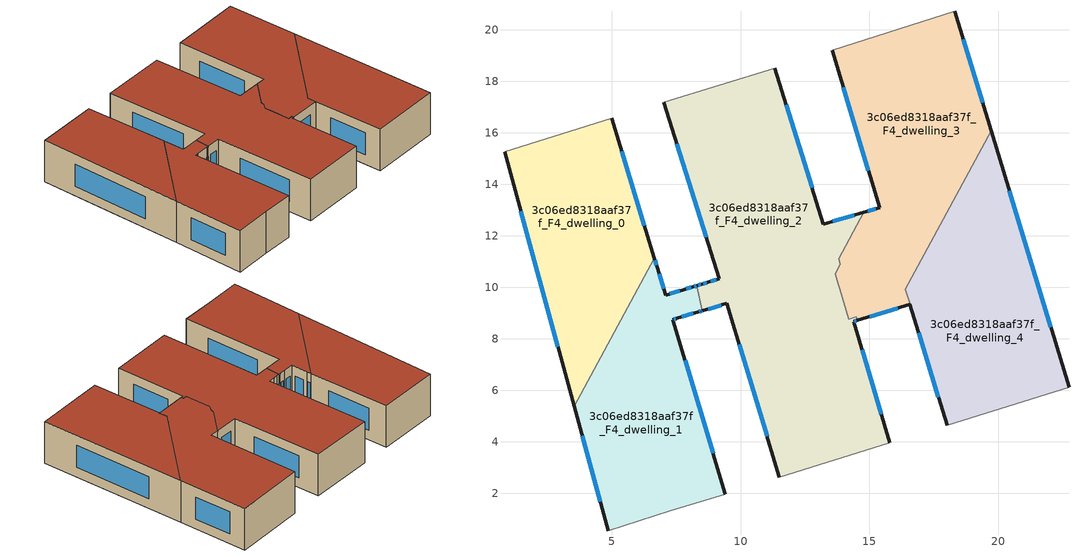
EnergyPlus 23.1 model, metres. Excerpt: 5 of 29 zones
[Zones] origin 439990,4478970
3c06ed8318aaf37f_F4_dwelling_0
 floor to 3c06ed8318aaf37f_F3_dwelling_1 (EU_floor_Construction): 4.99,16.56 6.66,11.12 5.46,8.9 2.09,10.7 0.84,15.27 z12
 floor to 3c06ed8318aaf37f_F3_dwelling_2 (EU_floor_Construction): 5.46,8.9 3.55,5.38 2.09,10.7 z12
 wall outside (EU_wall_Construction): 6.66,11.12 4.99,16.56 / 0.84,15.27 3.55,5.38 z12:15
 wall adiabatic (EU_wall_Construction): 4.99,16.56 0.84,15.27 z12:15
 wall to 3c06ed8318aaf37f_F4_dwelling_1 (EU_wall_Construction): 3.55,5.38 6.66,11.12 z12:15
 window (EU_Window_Construction): 6.27,12.39 5.38,15.29 / 1.47,12.95 2.91,7.69 z12.7:14.3
 roof outside (EU_roof_Construction): 3.55,5.38 6.66,11.12 4.99,16.56 0.84,15.27 z15
3c06ed8318aaf37f_F4_dwelling_1
 floor to 3c06ed8318aaf37f_F3_dwelling_2 (EU_floor_Construction): 7.68,7.72 9.41,1.97 7.27,1.32 4.87,0.55 3.55,5.38 5.46,8.9 z12
 floor to 3c06ed8318aaf37f_F3_dwelling_1 (EU_floor_Construction): 8.31,10.07 8.52,9.09 8.46,9.07 8.37,9.05 7.53,8.79 7.51,8.79 7.36,8.75 7.68,7.72 5.46,8.9 6.66,11.12 6.68,11.05 6.76,10.79 7.09,9.69 7.8,9.91 8.11,10 8.24,10.04 z12
 wall outside (EU_wall_Construction): 8.31,10.07 8.16,10.02 7.8,9.91 7.09,9.69 6.76,10.79 6.66,11.12 / 9.41,1.97 7.36,8.75 7.51,8.79 7.53,8.79 8.37,9.05 8.46,9.07 8.52,9.09 / 3.55,5.38 4.87,0.55 z12:15
 wall to 3c06ed8318aaf37f_F4_dwelling_2 (EU_wall_Construction): 8.52,9.09 8.31,10.07 z12:15
 wall adiabatic (EU_wall_Construction): 4.87,0.55 7.27,1.32 9.41,1.97 z12:15
 window (EU_Window_Construction): 8.27,10.05 8.2,10.03 / 8.47,9.08 8.5,9.09 / 8.39,9.05 8.44,9.07 / 7.72,8.85 8.17,8.99 / 7.4,8.76 7.48,8.78 / 8.93,3.56 7.84,7.16 / 3.86,4.25 4.56,1.68 / 6.73,10.86 6.68,11.04 / 7.01,9.95 6.84,10.53 / 7.63,9.86 7.26,9.74 / 8.08,9.99 7.88,9.93 z12.7:14.3
 roof outside (EU_roof_Construction): 9.41,1.97 7.36,8.75 7.51,8.79 7.53,8.79 8.37,9.05 8.46,9.07 8.52,9.09 8.31,10.07 8.16,10.02 7.8,9.91 7.09,9.69 6.76,10.79 6.66,11.12 3.55,5.38 4.87,0.55 7.27,1.32 z15
3c06ed8318aaf37f_F4_dwelling_2
 floor to 3c06ed8318aaf37f_F3_dwelling_0 (EU_floor_Construction): 11.33,18.49 13.12,12.77 10.13,7.17 9.38,9.65 9.36,9.7 9.34,9.78 7.02,17.18 z12
 floor to 3c06ed8318aaf37f_F3_dwelling_5 (EU_floor_Construction): 13.88,9.84 14.2,8.77 14.34,8.81 15.8,3.97 11.51,2.63 10.13,7.17 12.07,10.81 z12
 floor to 3c06ed8318aaf37f_F3_dwelling_4 (EU_floor_Construction): 14.49,8.86 14.53,8.71 14.39,8.67 14.34,8.81 z12; 14.79,12.91 13.81,11.1 13.87,10.9 13.67,10.53 13.79,10.12 13.84,9.95 13.88,9.84 12.07,10.81 13.12,12.77 13.22,12.45 z12
 floor to 3c06ed8318aaf37f_F3_dwelling_1 (EU_floor_Construction): 9.17,10.33 9.34,9.78 9.36,9.7 9.38,9.65 9.46,9.37 8.52,9.09 8.31,10.07 8.5,10.12 8.54,10.14 z12
 wall outside (EU_wall_Construction): 7.02,17.18 9.17,10.33 8.74,10.2 8.5,10.12 8.31,10.07 / 14.79,12.91 13.22,12.45 11.33,18.49 / 15.8,3.97 14.39,8.67 14.53,8.71 / 8.52,9.09 9.46,9.37 11.51,2.63 z12:15
 wall adiabatic (EU_wall_Construction): 11.33,18.49 7.02,17.18 / 11.51,2.63 15.8,3.97 z12:15
 wall to 3c06ed8318aaf37f_F4_dwelling_3 (EU_wall_Construction): 14.53,8.71 14.49,8.86 14.2,8.77 13.84,9.95 13.79,10.12 / 13.79,10.13 13.67,10.53 13.87,10.9 13.81,11.1 14.79,12.91 z12:15
 window (EU_Window_Construction): 8.68,10.18 8.56,10.14 / 9.07,10.3 8.84,10.23 / 7.52,15.58 8.66,11.94 / 12.78,13.87 11.77,17.08 / 14.42,12.8 13.59,12.56 / 14.42,8.68 14.5,8.7 / 15.47,5.07 14.72,7.57 / 9.94,7.79 11.03,4.21 / 8.74,9.16 9.24,9.31 / 8.46,10.11 8.35,10.08 z12.7:14.3
 roof outside (EU_roof_Construction): 15.8,3.97 14.39,8.67 14.53,8.71 14.49,8.86 14.2,8.77 13.84,9.95 13.79,10.12 13.67,10.53 13.87,10.9 13.81,11.1 14.79,12.91 13.22,12.45 11.33,18.49 7.02,17.18 9.17,10.33 8.74,10.2 8.5,10.12 8.31,10.07 8.52,9.09 9.46,9.37 11.51,2.63 z15
3c06ed8318aaf37f_F4_dwelling_3
 floor to 3c06ed8318aaf37f_F3_dwelling_3 (EU_floor_Construction): 18.32,20.71 19.73,16.07 17.51,11.96 15.4,13.09 13.55,19.2 z12
 floor to 3c06ed8318aaf37f_F3_dwelling_4 (EU_floor_Construction): 17.51,11.96 16.4,9.92 16.58,9.34 14.53,8.71 14.49,8.86 14.34,8.81 14.06,9.75 13.88,9.84 13.84,9.95 13.79,10.12 13.67,10.53 13.87,10.9 13.81,11.1 14.79,12.91 15.4,13.09 z12
 floor to 3c06ed8318aaf37f_F3_dwelling_5 (EU_floor_Construction): 14.06,9.75 14.34,8.81 14.2,8.77 13.88,9.84 z12
 wall outside (EU_wall_Construction): 13.55,19.2 15.4,13.09 14.79,12.91 / 19.73,16.07 18.32,20.71 / 14.53,8.71 16.58,9.34 z12:15
 wall adiabatic (EU_wall_Construction): 18.32,20.71 13.55,19.2 z12:15
 wall to 3c06ed8318aaf37f_F4_dwelling_4 (EU_wall_Construction): 16.58,9.34 16.4,9.92 19.73,16.07 z12:15
 window (EU_Window_Construction): 15.25,13.05 14.93,12.95 / 13.99,17.77 14.96,14.52 / 19.4,17.16 18.65,19.63 / 15.01,8.86 16.1,9.19 z12.7:14.3
 roof outside (EU_roof_Construction): 16.58,9.34 16.4,9.92 19.73,16.07 18.32,20.71 13.55,19.2 15.4,13.09 14.79,12.91 13.81,11.1 13.87,10.9 13.67,10.53 13.79,10.13 13.84,9.95 14.2,8.77 14.49,8.86 14.53,8.71 z15
3c06ed8318aaf37f_F4_dwelling_4
 floor to 3c06ed8318aaf37f_F3_dwelling_4 (EU_floor_Construction): 21.65,9.75 22.75,6.12 18.02,4.64 16.4,9.92 17.51,11.96 z12
 floor to 3c06ed8318aaf37f_F3_dwelling_3 (EU_floor_Construction): 19.73,16.07 21.65,9.75 17.51,11.96 z12
 wall outside (EU_wall_Construction): 22.75,6.12 19.73,16.07 / 16.58,9.34 18.02,4.64 z12:15
 wall adiabatic (EU_wall_Construction): 18.02,4.64 22.75,6.12 z12:15
 window (EU_Window_Construction): 22.04,8.45 20.44,13.74 / 16.91,8.24 17.68,5.74 z12.7:14.3
 roof outside (EU_roof_Construction): 22.75,6.12 19.73,16.07 16.4,9.92 18.02,4.64 z15
[Building]
EU S2 Campaign: North Axis=0; Terrain=City; Solar Distribution=FullExterior
[Site:Location]
Madrid: Latitude=40.5; Longitude=-3.5; Time Zone=1; Elevation=609
[SizingPeriod:WeatherFileDays]
AnnualSizingPeriod: Begin Month=1; Begin Day of Month=1; End Month=12; End Day of Month=31; Day of Week for Start Day=Monday; Use Weather File Daylight Saving Period=No; Use Weather File Rain and Snow Indicators=No
[MATERIAL]
EU_InternalMass_Material: Roughness=MediumRough; Thickness=0.1; Conductivity=1; Density=1800; Specific Heat=900; Thermal Absorptance=0.9; Solar Absorptance=0.7; Visible Absorptance=0.7
[MATERIAL:NOMASS] Roughness=MediumRough; Thermal Absorptance=0.9; Solar Absorptance=0.7; Visible Absorptance=0.7
Name | Thermal Resistance
EU_wall_NoMass | 0.419739
EU_roof_NoMass | 0.352165
EU_floor_NoMass | 0.608284
[WINDOWMATERIAL:SIMPLEGLAZINGSYSTEM]
EU_Window_SimpleGlazing: UFactor=4.8352; Solar Heat Gain Coefficient=0.85; Visible Transmittance=0.85
[CONSTRUCTION]
EU_wall_Construction: EU_wall_NoMass
EU_roof_Construction: EU_roof_NoMass
EU_floor_Construction: EU_floor_NoMass
EU_InternalMass_Construction: EU_InternalMass_Material
EU_Window_Construction: EU_Window_SimpleGlazing
[ZONE] Type=1; Multiplier=1; Ceiling Height=autocalculate; Floor Area=autocalculate; Part of Total Floor Area=Yes
Name | Volume
3c06ed8318aaf37f_F4_dwelling_0 | 106.62
3c06ed8318aaf37f_F4_dwelling_1 | 105.647
3c06ed8318aaf37f_F4_dwelling_2 | 211.626
3c06ed8318aaf37f_F4_dwelling_3 | 133.204
3c06ed8318aaf37f_F4_dwelling_4 | 118.59
[INTERNALMASS] Construction=EU_InternalMass_Construction
Name | Zone or ZoneList | Surface Area
3c06ed8318aaf37f_F4_dwelling_0_EU_InternalMass | 3c06ed8318aaf37f_F4_dwelling_0 | 35.5385
3c06ed8318aaf37f_F4_dwelling_1_EU_InternalMass | 3c06ed8318aaf37f_F4_dwelling_1 | 35.2188
3c06ed8318aaf37f_F4_dwelling_2_EU_InternalMass | 3c06ed8318aaf37f_F4_dwelling_2 | 70.5382
3c06ed8318aaf37f_F4_dwelling_3_EU_InternalMass | 3c06ed8318aaf37f_F4_dwelling_3 | 44.4007
3c06ed8318aaf37f_F4_dwelling_4_EU_InternalMass | 3c06ed8318aaf37f_F4_dwelling_4 | 39.5282
[OTHEREQUIPMENT] Fuel Type=Electricity; Design Level Calculation Method=Watts/Area; Power per Zone Floor Area=1; Fraction Latent=0; Fraction Radiant=0; Fraction Lost=0; Carbon Dioxide Generation Rate=0; EndUse Subcategory=EU_Step8_InternalGains
Name | Zone or ZoneList or Space or SpaceList | Schedule
EU_Step8_InternalGain_3c06ed8318aaf37f_F4_dwelling_0_f000 | 3c06ed8318aaf37f_F4_dwelling_0 | EU_Step8_GainSchedule_3c06ed8318aaf37f_F4_dwelling_0_f000
EU_Step8_InternalGain_3c06ed8318aaf37f_F4_dwelling_1_f000 | 3c06ed8318aaf37f_F4_dwelling_1 | EU_Step8_GainSchedule_3c06ed8318aaf37f_F4_dwelling_1_f000
EU_Step8_InternalGain_3c06ed8318aaf37f_F4_dwelling_2_f000 | 3c06ed8318aaf37f_F4_dwelling_2 | EU_Step8_GainSchedule_3c06ed8318aaf37f_F4_dwelling_2_f000
EU_Step8_InternalGain_3c06ed8318aaf37f_F4_dwelling_3_f000 | 3c06ed8318aaf37f_F4_dwelling_3 | EU_Step8_GainSchedule_3c06ed8318aaf37f_F4_dwelling_3_f000
EU_Step8_InternalGain_3c06ed8318aaf37f_F4_dwelling_4_f000 | 3c06ed8318aaf37f_F4_dwelling_4 | EU_Step8_GainSchedule_3c06ed8318aaf37f_F4_dwelling_4_f000
[ZONEVENTILATION:DESIGNFLOWRATE] Schedule=EU_AlwaysOn; Design Flow Rate Calculation Method=AirChanges/Hour; Air Changes per Hour=0.703302; Ventilation Type=Natural; Fan Pressure Rise=0; Fan Total Efficiency=1; Constant Term Coefficient=1; Temperature Term Coefficient=0; Velocity Term Coefficient=0; Velocity Squared Term Coefficient=0; Minimum Indoor Temperature=-100; Maximum Indoor Temperature=100; Delta Temperature=-100; Minimum Outdoor Temperature=-100; Maximum Outdoor Temperature=100; Maximum Wind Speed=40
Name | Zone or ZoneList or Space or SpaceList
EU_ConstantAir_3c06ed8318aaf37f_F4_dwelling_0 | 3c06ed8318aaf37f_F4_dwelling_0
EU_ConstantAir_3c06ed8318aaf37f_F4_dwelling_1 | 3c06ed8318aaf37f_F4_dwelling_1
EU_ConstantAir_3c06ed8318aaf37f_F4_dwelling_2 | 3c06ed8318aaf37f_F4_dwelling_2
EU_ConstantAir_3c06ed8318aaf37f_F4_dwelling_3 | 3c06ed8318aaf37f_F4_dwelling_3
EU_ConstantAir_3c06ed8318aaf37f_F4_dwelling_4 | 3c06ed8318aaf37f_F4_dwelling_4
[HVACTEMPLATE:ZONE:IDEALLOADSAIRSYSTEM] System Availability Schedule=EU_AlwaysOn; Maximum Heating Supply Air Temperature=50; Minimum Cooling Supply Air Temperature=13; Maximum Heating Supply Air Humidity Ratio=0.0156; Minimum Cooling Supply Air Humidity Ratio=0.0077; Heating Limit=NoLimit; Cooling Limit=NoLimit; Heating Availability Schedule=EU_AlwaysOn; Cooling Availability Schedule=EU_CoolingOff; Dehumidification Control Type=ConstantSensibleHeatRatio; Cooling Sensible Heat Ratio=0.7; Dehumidification Setpoint=60; Humidification Control Type=None; Humidification Setpoint=30; Outdoor Air Method=None; Outdoor Air Flow Rate per Person=0.00944; Outdoor Air Flow Rate per Zone Floor Area=0; Outdoor Air Flow Rate per Zone=0; Demand Controlled Ventilation Type=None; Outdoor Air Economizer Type=NoEconomizer; Heat Recovery Type=None; Sensible Heat Recovery Effectiveness=0.7; Latent Heat Recovery Effectiveness=0.65
Name | Template Thermostat
3c06ed8318aaf37f_F4_dwelling_0 | EU_HeatOnly_3c06ed8318aaf37f_F4_dwelling_0
3c06ed8318aaf37f_F4_dwelling_1 | EU_HeatOnly_3c06ed8318aaf37f_F4_dwelling_1
3c06ed8318aaf37f_F4_dwelling_2 | EU_HeatOnly_3c06ed8318aaf37f_F4_dwelling_2
3c06ed8318aaf37f_F4_dwelling_3 | EU_HeatOnly_3c06ed8318aaf37f_F4_dwelling_3
3c06ed8318aaf37f_F4_dwelling_4 | EU_HeatOnly_3c06ed8318aaf37f_F4_dwelling_4
[SIZING:ZONE] Zone Cooling Design Supply Air Temperature Input Method=SupplyAirTemperature; Zone Cooling Design Supply Air Temperature=13; Zone Heating Design Supply Air Temperature Input Method=SupplyAirTemperature; Zone Heating Design Supply Air Temperature=50; Zone Cooling Design Supply Air Humidity Ratio=0.008; Zone Heating Design Supply Air Humidity Ratio=0.008; Cooling Design Air Flow Method=DesignDay; Cooling Design Air Flow Rate=0; Cooling Minimum Air Flow per Zone Floor Area=0.000762; Cooling Minimum Air Flow=0; Cooling Minimum Air Flow Fraction=0.2; Heating Design Air Flow Method=DesignDay; Heating Design Air Flow Rate=0; Heating Maximum Air Flow per Zone Floor Area=0.002032; Heating Maximum Air Flow=0.141576; Heating Maximum Air Flow Fraction=0.3; Account for Dedicated Outdoor Air System=No; Dedicated Outdoor Air System Control Strategy=NeutralSupplyAir; Dedicated Outdoor Air Low Setpoint Temperature for Design=autosize; Dedicated Outdoor Air High Setpoint Temperature for Design=autosize; Zone Load Sizing Method=Sensible Load Only No Latent Load; Zone Latent Cooling Design Supply Air Humidity Ratio Input Method=HumidityRatioDifference; Zone Cooling Design Supply Air Humidity Ratio Difference=0.005; Zone Latent Heating Design Supply Air Humidity Ratio Input Method=HumidityRatioDifference; Zone Humidification Design Supply Air Humidity Ratio Difference=0.005
3c06ed8318aaf37f_F4_dwelling_0; 3c06ed8318aaf37f_F4_dwelling_1; 3c06ed8318aaf37f_F4_dwelling_2; 3c06ed8318aaf37f_F4_dwelling_3; 3c06ed8318aaf37f_F4_dwelling_4
[SCHEDULE:CONSTANT]
Name | Hourly Value
EU_AlwaysOn | 1
EU_CoolingOff | 0
[SCHEDULE:FILE] Column Number=1; Rows to Skip at Top=0; Number of Hours of Data=8760; Column Separator=Comma; Interpolate to Timestep=No; Minutes per Item=60; Adjust Schedule for Daylight Savings=Yes
Name | File
EU_Step8_GainSchedule_3c06ed8318aaf37f_F4_dwelling_0_f000 | ../../schedules/3c06ed8318aaf37f/3c06ed8318aaf37f_F4_dwelling_0_f000_gain.csv
EU_Step8_GainSchedule_3c06ed8318aaf37f_F4_dwelling_1_f000 | ../../schedules/3c06ed8318aaf37f/3c06ed8318aaf37f_F4_dwelling_1_f000_gain.csv
EU_Step8_GainSchedule_3c06ed8318aaf37f_F4_dwelling_2_f000 | ../../schedules/3c06ed8318aaf37f/3c06ed8318aaf37f_F4_dwelling_2_f000_gain.csv
EU_Step8_GainSchedule_3c06ed8318aaf37f_F4_dwelling_3_f000 | ../../schedules/3c06ed8318aaf37f/3c06ed8318aaf37f_F4_dwelling_3_f000_gain.csv
EU_Step8_GainSchedule_3c06ed8318aaf37f_F4_dwelling_4_f000 | ../../schedules/3c06ed8318aaf37f/3c06ed8318aaf37f_F4_dwelling_4_f000_gain.csv
